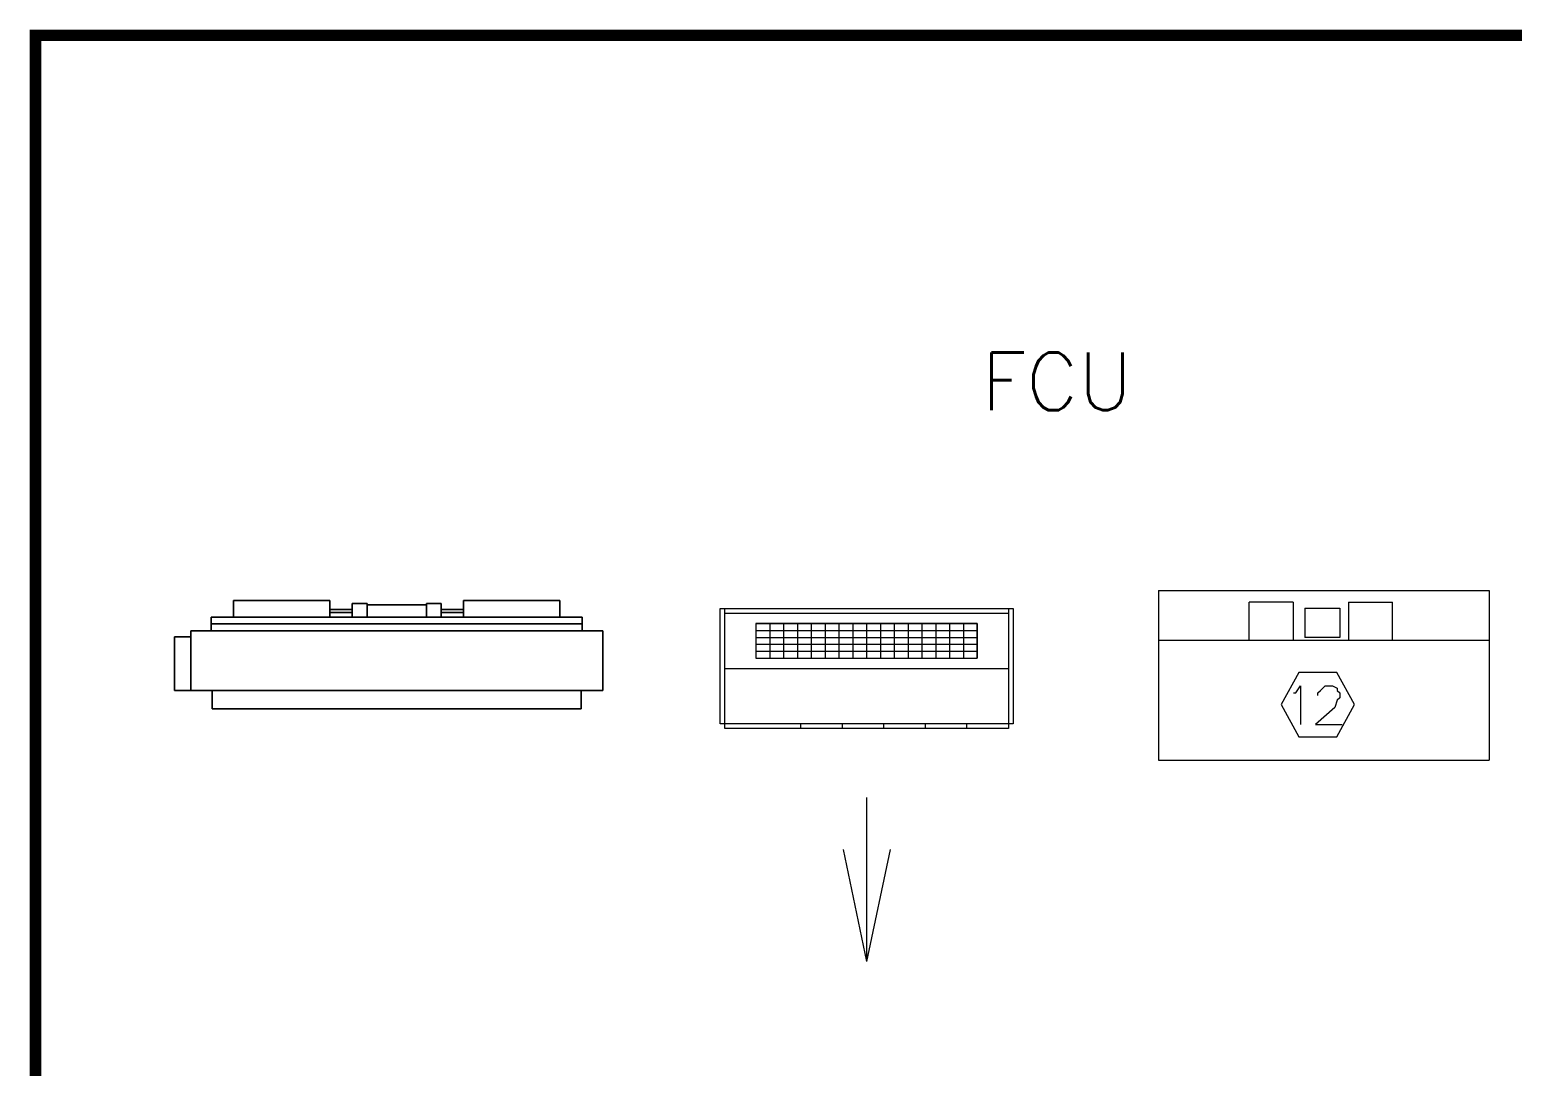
# Model space of a CAD drawing. Header units: millimetres. Extents: x -69706 to 52883, y -6882 to 68885.
# Drawn here: x 22467 to 28894, y 28831 to 33328 of the extents above; entities that cross this region are included whole.
import ezdxf

# ---------------------------------------------------------------- set-up
doc = ezdxf.new("R2010")
doc.units = ezdxf.units.MM
doc.layers.add('M-HVAC-HORIZONTAL CONCEALED FCU', color=7, linetype='Continuous', lineweight=20)
doc.layers.add('M-HVAC-HORIZONTAL EXPOSED FCU', color=7, linetype='Continuous', lineweight=20)
doc.layers.add('M-HVAC-TEXT', color=7, linetype='Continuous')
doc.styles.get("Standard").update_dxf_attribs({"font": 'arial.ttf'})

# ---------------------------------------------------------------- blocks, each defined once
blk = doc.blocks.new('Horizontal Concealed fan coil unit')
at = {"layer": 'M-HVAC-HORIZONTAL CONCEALED FCU', "color": 7}
mesh = blk.add_polyface(dxfattribs=at)
corners = [(25.8, 1786), (25.8, 1856), (258.5, 1856), (258.5, 1786)]
mesh.append_faces([[corners[k] for k in face] for face in [(0, 1, 2, 3)]], dxfattribs={"color": 7})
mesh = blk.add_polyface(dxfattribs=at)
corners = [(25.8, 1786), (25.8, 1786, 50), (25.8, 1856, 50), (25.8, 1856)]
mesh.append_faces([[corners[k] for k in face] for face in [(0, 1, 2, 3)]], dxfattribs={"color": 7})
mesh = blk.add_polyface(dxfattribs=at)
corners = [(25.8, 1856), (25.8, 1856, 50), (258.5, 1856, 50), (258.5, 1856)]
mesh.append_faces([[corners[k] for k in face] for face in [(0, 1, 2, 3)]], dxfattribs={"color": 7})
mesh = blk.add_polyface(dxfattribs=at)
corners = [(258.5, 1786), (258.5, 1786, 50), (258.5, 1856, 50), (258.5, 1856)]
mesh.append_faces([[corners[k] for k in face] for face in [(0, 1, 2, 3)]], dxfattribs={"color": 7})
mesh = blk.add_polyface(dxfattribs=at)
corners = [(0, 0, 241), (0, 1786, 241), (258.5, 1786, 241), (258.5, 0, 241)]
mesh.append_faces([[corners[k] for k in face] for face in [(0, 1, 2, 3)]], dxfattribs={"color": 7})
mesh = blk.add_polyface(dxfattribs=at)
corners = [(0, 0), (0, 1786), (258.5, 1786), (258.5, 0)]
mesh.append_faces([[corners[k] for k in face] for face in [(0, 1, 2, 3)]], dxfattribs={"color": 7})
mesh = blk.add_polyface(dxfattribs=at)
corners = [(0, 0), (0, 0, 241), (0, 1786, 241), (0, 1786)]
mesh.append_faces([[corners[k] for k in face] for face in [(0, 1, 2, 3)]], dxfattribs={"color": 7})
mesh = blk.add_polyface(dxfattribs=at)
corners = [(0, 1786), (0, 1786, 241), (258.5, 1786, 241), (258.5, 1786)]
mesh.append_faces([[corners[k] for k in face] for face in [(0, 1, 2, 3)]], dxfattribs={"color": 7})
mesh = blk.add_polyface(dxfattribs=at)
corners = [(25.8, 1786), (25.8, 1786, 50), (258.5, 1786, 50), (258.5, 1786)]
mesh.append_faces([[corners[k] for k in face] for face in [(0, 1, 2, 3)]], dxfattribs={"color": 7})
mesh = blk.add_polyface(dxfattribs=at)
corners = [(258.5, 0), (258.5, 0, 241), (258.5, 1786, 241), (258.5, 1786)]
mesh.append_faces([[corners[k] for k in face] for face in [(0, 1, 2, 3)]], dxfattribs={"color": 7})
mesh = blk.add_polyface(dxfattribs=at)
corners = [(-60, 89.3, 216.9), (-60, 1696.7, 216.9), (-30, 1696.7, 216.9), (-30, 89.3, 216.9)]
mesh.append_faces([[corners[k] for k in face] for face in [(0, 1, 2, 3)]], dxfattribs={"color": 7})
mesh = blk.add_polyface(dxfattribs=at)
corners = [(-60, 89.3, 24.1), (-60, 1696.7, 24.1), (-30, 1696.7, 24.1), (-30, 89.3, 24.1)]
mesh.append_faces([[corners[k] for k in face] for face in [(0, 1, 2, 3)]], dxfattribs={"color": 7})
mesh = blk.add_polyface(dxfattribs=at)
corners = [(-60, 89.3, 24.1), (-60, 89.3, 216.9), (-60, 1696.7, 216.9), (-60, 1696.7, 24.1)]
mesh.append_faces([[corners[k] for k in face] for face in [(0, 1, 2, 3)]], dxfattribs={"color": 7})
mesh = blk.add_polyface(dxfattribs=at)
corners = [(-60, 1696.7, 24.1), (-60, 1696.7, 216.9), (-30, 1696.7, 216.9), (-30, 1696.7, 24.1)]
mesh.append_faces([[corners[k] for k in face] for face in [(0, 1, 2, 3)]], dxfattribs={"color": 7})
mesh = blk.add_polyface(dxfattribs=at)
corners = [(-30, 89.3, 216.9), (-30, 1696.7, 216.9), (0, 1696.7, 216.9), (0, 89.3, 216.9)]
mesh.append_faces([[corners[k] for k in face] for face in [(0, 1, 2, 3)]], dxfattribs={"color": 7})
mesh = blk.add_polyface(dxfattribs=at)
corners = [(-30, 89.3, 24.1), (-30, 1696.7, 24.1), (0, 1696.7, 24.1), (0, 89.3, 24.1)]
mesh.append_faces([[corners[k] for k in face] for face in [(0, 1, 2, 3)]], dxfattribs={"color": 7})
mesh = blk.add_polyface(dxfattribs=at)
corners = [(-30, 89.3, 24.1), (-30, 89.3, 216.9), (-30, 1696.7, 216.9), (-30, 1696.7, 24.1)]
mesh.append_faces([[corners[k] for k in face] for face in [(0, 1, 2, 3)]], dxfattribs={"color": 7})
mesh = blk.add_polyface(dxfattribs=at)
corners = [(-30, 1696.7, 24.1), (-30, 1696.7, 216.9), (0, 1696.7, 216.9), (0, 1696.7, 24.1)]
mesh.append_faces([[corners[k] for k in face] for face in [(0, 1, 2, 3)]], dxfattribs={"color": 7})
mesh = blk.add_polyface(dxfattribs=at)
corners = [(-30, 89.3, 24.1), (-30, 89.3, 216.9), (-30, 1696.7, 216.9), (-30, 1696.7, 24.1)]
mesh.append_faces([[corners[k] for k in face] for face in [(0, 1, 2, 3)]], dxfattribs={"color": 7})
mesh = blk.add_polyface(dxfattribs=at)
corners = [(0, 89.3, 24.1), (0, 89.3, 216.9), (0, 1696.7, 216.9), (0, 1696.7, 24.1)]
mesh.append_faces([[corners[k] for k in face] for face in [(0, 1, 2, 3)]], dxfattribs={"color": 7})
mesh = blk.add_polyface(dxfattribs=at)
corners = [(258.5, 93, 190.5), (258.5, 1693, 190.5), (338.5, 1693, 190.5), (338.5, 93, 190.5)]
mesh.append_faces([[corners[k] for k in face] for face in [(0, 1, 2, 3)]], dxfattribs={"color": 7})
mesh = blk.add_polyface(dxfattribs=at)
corners = [(258.5, 93, 50.5), (258.5, 1693, 50.5), (338.5, 1693, 50.5), (338.5, 93, 50.5)]
mesh.append_faces([[corners[k] for k in face] for face in [(0, 1, 2, 3)]], dxfattribs={"color": 7})
mesh = blk.add_polyface(dxfattribs=at)
corners = [(258.5, 93, 50.5), (258.5, 93, 190.5), (258.5, 1693, 190.5), (258.5, 1693, 50.5)]
mesh.append_faces([[corners[k] for k in face] for face in [(0, 1, 2, 3)]], dxfattribs={"color": 7})
mesh = blk.add_polyface(dxfattribs=at)
corners = [(258.5, 1693, 50.5), (258.5, 1693, 190.5), (338.5, 1693, 190.5), (338.5, 1693, 50.5)]
mesh.append_faces([[corners[k] for k in face] for face in [(0, 1, 2, 3)]], dxfattribs={"color": 7})
mesh = blk.add_polyface(dxfattribs=at)
corners = [(338.5, 93, 50.5), (338.5, 93, 190.5), (338.5, 1693, 190.5), (338.5, 1693, 50.5)]
mesh.append_faces([[corners[k] for k in face] for face in [(0, 1, 2, 3)]], dxfattribs={"color": 7})
mesh = blk.add_polyface(dxfattribs=at)
corners = [(338.5, 93, 50.5), (338.5, 93, 190.5), (338.5, 1693, 190.5), (338.5, 1693, 50.5)]
mesh.append_faces([[corners[k] for k in face] for face in [(0, 1, 2, 3)]], dxfattribs={"color": 7})
mesh = blk.add_polyface(dxfattribs=at)
corners = [(-131.5, 1182.3, 207.3), (-131.5, 1600.3, 207.3), (-60, 1600.3, 207.3), (-60, 1182.3, 207.3)]
mesh.append_faces([[corners[k] for k in face] for face in [(0, 1, 2, 3)]], dxfattribs={"color": 7})
mesh = blk.add_polyface(dxfattribs=at)
corners = [(-131.5, 1182.3, 33.7), (-131.5, 1600.3, 33.7), (-60, 1600.3, 33.7), (-60, 1182.3, 33.7)]
mesh.append_faces([[corners[k] for k in face] for face in [(0, 1, 2, 3)]], dxfattribs={"color": 7})
mesh = blk.add_polyface(dxfattribs=at)
corners = [(-131.5, 1182.3, 33.7), (-131.5, 1182.3, 207.3), (-131.5, 1600.3, 207.3), (-131.5, 1600.3, 33.7)]
mesh.append_faces([[corners[k] for k in face] for face in [(0, 1, 2, 3)]], dxfattribs={"color": 7})
mesh = blk.add_polyface(dxfattribs=at)
corners = [(-131.5, 1600.3, 33.7), (-131.5, 1600.3, 207.3), (-60, 1600.3, 207.3), (-60, 1600.3, 33.7)]
mesh.append_faces([[corners[k] for k in face] for face in [(0, 1, 2, 3)]], dxfattribs={"color": 7})
mesh = blk.add_polyface(dxfattribs=at)
corners = [(-60, 1182.3, 33.7), (-60, 1182.3, 207.3), (-60, 1600.3, 207.3), (-60, 1600.3, 33.7)]
mesh.append_faces([[corners[k] for k in face] for face in [(0, 1, 2, 3)]], dxfattribs={"color": 7})
mesh = blk.add_polyface(dxfattribs=at)
corners = [(-131.5, 1182.3, 33.7), (-131.5, 1182.3, 207.3), (-60, 1182.3, 207.3), (-60, 1182.3, 33.7)]
mesh.append_faces([[corners[k] for k in face] for face in [(0, 1, 2, 3)]], dxfattribs={"color": 7})
mesh = blk.add_polyface(dxfattribs=at)
corners = [(-93.5, 1085.9, 133.9), (-93.5, 1182.3, 133.9), (-80.1, 1182.3, 133.9), (-80.1, 1085.9, 133.9)]
mesh.append_faces([[corners[k] for k in face] for face in [(0, 1, 2, 3)]], dxfattribs={"color": 7})
mesh = blk.add_polyface(dxfattribs=at)
corners = [(-93.5, 1085.9, 120.5), (-93.5, 1182.3, 120.5), (-80.1, 1182.3, 120.5), (-80.1, 1085.9, 120.5)]
mesh.append_faces([[corners[k] for k in face] for face in [(0, 1, 2, 3)]], dxfattribs={"color": 7})
mesh = blk.add_polyface(dxfattribs=at)
corners = [(-93.5, 1085.9, 120.5), (-93.5, 1085.9, 133.9), (-93.5, 1182.3, 133.9), (-93.5, 1182.3, 120.5)]
mesh.append_faces([[corners[k] for k in face] for face in [(0, 1, 2, 3)]], dxfattribs={"color": 7})
mesh = blk.add_polyface(dxfattribs=at)
corners = [(-93.5, 1182.3, 120.5), (-93.5, 1182.3, 133.9), (-80.1, 1182.3, 133.9), (-80.1, 1182.3, 120.5)]
mesh.append_faces([[corners[k] for k in face] for face in [(0, 1, 2, 3)]], dxfattribs={"color": 7})
mesh = blk.add_polyface(dxfattribs=at)
corners = [(-80.1, 1085.9, 120.5), (-80.1, 1085.9, 133.9), (-80.1, 1182.3, 133.9), (-80.1, 1182.3, 120.5)]
mesh.append_faces([[corners[k] for k in face] for face in [(0, 1, 2, 3)]], dxfattribs={"color": 7})
mesh = blk.add_polyface(dxfattribs=at)
corners = [(-60, 1021.6, 185.6), (-60, 1085.9, 185.6), (-119, 1085.9, 185.6), (-119, 1021.6, 185.6)]
mesh.append_faces([[corners[k] for k in face] for face in [(0, 1, 2, 3)]], dxfattribs={"color": 7})
mesh = blk.add_polyface(dxfattribs=at)
corners = [(-60, 1021.6, 55.4), (-60, 1085.9, 55.4), (-119, 1085.9, 55.4), (-119, 1021.6, 55.4)]
mesh.append_faces([[corners[k] for k in face] for face in [(0, 1, 2, 3)]], dxfattribs={"color": 7})
mesh = blk.add_polyface(dxfattribs=at)
corners = [(-119, 1021.6, 55.4), (-119, 1021.6, 185.6), (-119, 1085.9, 185.6), (-119, 1085.9, 55.4)]
mesh.append_faces([[corners[k] for k in face] for face in [(0, 1, 2, 3)]], dxfattribs={"color": 7})
mesh = blk.add_polyface(dxfattribs=at)
corners = [(-60, 1085.9, 55.4), (-60, 1085.9, 185.6), (-119, 1085.9, 185.6), (-119, 1085.9, 55.4)]
mesh.append_faces([[corners[k] for k in face] for face in [(0, 1, 2, 3)]], dxfattribs={"color": 7})
mesh = blk.add_polyface(dxfattribs=at)
corners = [(-93.5, 1085.9, 120.5), (-93.5, 1085.9, 133.9), (-80.1, 1085.9, 133.9), (-80.1, 1085.9, 120.5)]
mesh.append_faces([[corners[k] for k in face] for face in [(0, 1, 2, 3)]], dxfattribs={"color": 7})
mesh = blk.add_polyface(dxfattribs=at)
corners = [(-60, 1021.6, 55.4), (-60, 1021.6, 185.6), (-60, 1085.9, 185.6), (-60, 1085.9, 55.4)]
mesh.append_faces([[corners[k] for k in face] for face in [(0, 1, 2, 3)]], dxfattribs={"color": 7})
mesh = blk.add_polyface(dxfattribs=at)
corners = [(-60, 1021.6, 55.4), (-60, 1021.6, 185.6), (-119, 1021.6, 185.6), (-119, 1021.6, 55.4)]
mesh.append_faces([[corners[k] for k in face] for face in [(0, 1, 2, 3)]], dxfattribs={"color": 7})
mesh = blk.add_polyface(dxfattribs=at)
corners = [(-60, 764.4, 185.6), (-60, 1021.6, 185.6), (-113.6, 1021.6, 185.6), (-113.6, 764.4, 185.6)]
mesh.append_faces([[corners[k] for k in face] for face in [(0, 1, 2, 3)]], dxfattribs={"color": 7})
mesh = blk.add_polyface(dxfattribs=at)
corners = [(-60, 764.4, 55.4), (-60, 1021.6, 55.4), (-113.6, 1021.6, 55.4), (-113.6, 764.4, 55.4)]
mesh.append_faces([[corners[k] for k in face] for face in [(0, 1, 2, 3)]], dxfattribs={"color": 7})
mesh = blk.add_polyface(dxfattribs=at)
corners = [(-113.6, 764.4, 55.4), (-113.6, 764.4, 185.6), (-113.6, 1021.6, 185.6), (-113.6, 1021.6, 55.4)]
mesh.append_faces([[corners[k] for k in face] for face in [(0, 1, 2, 3)]], dxfattribs={"color": 7})
mesh = blk.add_polyface(dxfattribs=at)
corners = [(-60, 1021.6, 55.4), (-60, 1021.6, 185.6), (-113.6, 1021.6, 185.6), (-113.6, 1021.6, 55.4)]
mesh.append_faces([[corners[k] for k in face] for face in [(0, 1, 2, 3)]], dxfattribs={"color": 7})
mesh = blk.add_polyface(dxfattribs=at)
corners = [(-60, 764.4, 55.4), (-60, 764.4, 185.6), (-60, 1021.6, 185.6), (-60, 1021.6, 55.4)]
mesh.append_faces([[corners[k] for k in face] for face in [(0, 1, 2, 3)]], dxfattribs={"color": 7})
mesh = blk.add_polyface(dxfattribs=at)
corners = [(-60, 700.1, 185.6), (-60, 764.4, 185.6), (-119, 764.4, 185.6), (-119, 700.1, 185.6)]
mesh.append_faces([[corners[k] for k in face] for face in [(0, 1, 2, 3)]], dxfattribs={"color": 7})
mesh = blk.add_polyface(dxfattribs=at)
corners = [(-60, 700.1, 55.4), (-60, 764.4, 55.4), (-119, 764.4, 55.4), (-119, 700.1, 55.4)]
mesh.append_faces([[corners[k] for k in face] for face in [(0, 1, 2, 3)]], dxfattribs={"color": 7})
mesh = blk.add_polyface(dxfattribs=at)
corners = [(-119, 700.1, 55.4), (-119, 700.1, 185.6), (-119, 764.4, 185.6), (-119, 764.4, 55.4)]
mesh.append_faces([[corners[k] for k in face] for face in [(0, 1, 2, 3)]], dxfattribs={"color": 7})
mesh = blk.add_polyface(dxfattribs=at)
corners = [(-60, 764.4, 55.4), (-60, 764.4, 185.6), (-119, 764.4, 185.6), (-119, 764.4, 55.4)]
mesh.append_faces([[corners[k] for k in face] for face in [(0, 1, 2, 3)]], dxfattribs={"color": 7})
mesh = blk.add_polyface(dxfattribs=at)
corners = [(-60, 764.4, 55.4), (-60, 764.4, 185.6), (-113.6, 764.4, 185.6), (-113.6, 764.4, 55.4)]
mesh.append_faces([[corners[k] for k in face] for face in [(0, 1, 2, 3)]], dxfattribs={"color": 7})
mesh = blk.add_polyface(dxfattribs=at)
corners = [(-60, 700.1, 55.4), (-60, 700.1, 185.6), (-60, 764.4, 185.6), (-60, 764.4, 55.4)]
mesh.append_faces([[corners[k] for k in face] for face in [(0, 1, 2, 3)]], dxfattribs={"color": 7})
mesh = blk.add_polyface(dxfattribs=at)
corners = [(-60, 700.1, 55.4), (-60, 700.1, 185.6), (-119, 700.1, 185.6), (-119, 700.1, 55.4)]
mesh.append_faces([[corners[k] for k in face] for face in [(0, 1, 2, 3)]], dxfattribs={"color": 7})
mesh = blk.add_polyface(dxfattribs=at)
corners = [(-93.5, 603.7, 133.9), (-93.5, 700.1, 133.9), (-80.1, 700.1, 133.9), (-80.1, 603.7, 133.9)]
mesh.append_faces([[corners[k] for k in face] for face in [(0, 1, 2, 3)]], dxfattribs={"color": 7})
mesh = blk.add_polyface(dxfattribs=at)
corners = [(-93.5, 603.7, 120.5), (-93.5, 700.1, 120.5), (-80.1, 700.1, 120.5), (-80.1, 603.7, 120.5)]
mesh.append_faces([[corners[k] for k in face] for face in [(0, 1, 2, 3)]], dxfattribs={"color": 7})
mesh = blk.add_polyface(dxfattribs=at)
corners = [(-93.5, 603.7, 120.5), (-93.5, 603.7, 133.9), (-93.5, 700.1, 133.9), (-93.5, 700.1, 120.5)]
mesh.append_faces([[corners[k] for k in face] for face in [(0, 1, 2, 3)]], dxfattribs={"color": 7})
mesh = blk.add_polyface(dxfattribs=at)
corners = [(-93.5, 700.1, 120.5), (-93.5, 700.1, 133.9), (-80.1, 700.1, 133.9), (-80.1, 700.1, 120.5)]
mesh.append_faces([[corners[k] for k in face] for face in [(0, 1, 2, 3)]], dxfattribs={"color": 7})
mesh = blk.add_polyface(dxfattribs=at)
corners = [(-80.1, 603.7, 120.5), (-80.1, 603.7, 133.9), (-80.1, 700.1, 133.9), (-80.1, 700.1, 120.5)]
mesh.append_faces([[corners[k] for k in face] for face in [(0, 1, 2, 3)]], dxfattribs={"color": 7})
mesh = blk.add_polyface(dxfattribs=at)
corners = [(-131.5, 185.7, 207.3), (-131.5, 603.7, 207.3), (-60, 603.7, 207.3), (-60, 185.7, 207.3)]
mesh.append_faces([[corners[k] for k in face] for face in [(0, 1, 2, 3)]], dxfattribs={"color": 7})
mesh = blk.add_polyface(dxfattribs=at)
corners = [(-131.5, 185.7, 33.7), (-131.5, 603.7, 33.7), (-60, 603.7, 33.7), (-60, 185.7, 33.7)]
mesh.append_faces([[corners[k] for k in face] for face in [(0, 1, 2, 3)]], dxfattribs={"color": 7})
mesh = blk.add_polyface(dxfattribs=at)
corners = [(-131.5, 185.7, 33.7), (-131.5, 185.7, 207.3), (-131.5, 603.7, 207.3), (-131.5, 603.7, 33.7)]
mesh.append_faces([[corners[k] for k in face] for face in [(0, 1, 2, 3)]], dxfattribs={"color": 7})
mesh = blk.add_polyface(dxfattribs=at)
corners = [(-131.5, 603.7, 33.7), (-131.5, 603.7, 207.3), (-60, 603.7, 207.3), (-60, 603.7, 33.7)]
mesh.append_faces([[corners[k] for k in face] for face in [(0, 1, 2, 3)]], dxfattribs={"color": 7})
mesh = blk.add_polyface(dxfattribs=at)
corners = [(-93.5, 603.7, 120.5), (-93.5, 603.7, 133.9), (-80.1, 603.7, 133.9), (-80.1, 603.7, 120.5)]
mesh.append_faces([[corners[k] for k in face] for face in [(0, 1, 2, 3)]], dxfattribs={"color": 7})
mesh = blk.add_polyface(dxfattribs=at)
corners = [(-60, 185.7, 33.7), (-60, 185.7, 207.3), (-60, 603.7, 207.3), (-60, 603.7, 33.7)]
mesh.append_faces([[corners[k] for k in face] for face in [(0, 1, 2, 3)]], dxfattribs={"color": 7})
mesh = blk.add_polyface(dxfattribs=at)
corners = [(-131.5, 185.7, 33.7), (-131.5, 185.7, 207.3), (-60, 185.7, 207.3), (-60, 185.7, 33.7)]
mesh.append_faces([[corners[k] for k in face] for face in [(0, 1, 2, 3)]], dxfattribs={"color": 7})
mesh = blk.add_polyface(dxfattribs=at)
corners = [(-60, 89.3, 24.1), (-60, 89.3, 216.9), (-30, 89.3, 216.9), (-30, 89.3, 24.1)]
mesh.append_faces([[corners[k] for k in face] for face in [(0, 1, 2, 3)]], dxfattribs={"color": 7})
mesh = blk.add_polyface(dxfattribs=at)
corners = [(-30, 89.3, 24.1), (-30, 89.3, 216.9), (0, 89.3, 216.9), (0, 89.3, 24.1)]
mesh.append_faces([[corners[k] for k in face] for face in [(0, 1, 2, 3)]], dxfattribs={"color": 7})
mesh = blk.add_polyface(dxfattribs=at)
corners = [(258.5, 93, 50.5), (258.5, 93, 190.5), (338.5, 93, 190.5), (338.5, 93, 50.5)]
mesh.append_faces([[corners[k] for k in face] for face in [(0, 1, 2, 3)]], dxfattribs={"color": 7})
mesh = blk.add_polyface(dxfattribs=at)
corners = [(0, 0), (0, 0, 241), (258.5, 0, 241), (258.5, 0)]
mesh.append_faces([[corners[k] for k in face] for face in [(0, 1, 2, 3)]], dxfattribs={"color": 7})
blk = doc.blocks.new('Horizontal Exposed fan coil unit')
at = {"layer": 'M-HVAC-HORIZONTAL EXPOSED FCU', "color": 3}
for p, q in [((20, 520), (20, 0)), ((1250, 0), (1250, 520)), ((1250, 500), (20, 500)), ((155, 455.2), (155, 304.8)), ((1115, 455.2), (155, 455.2)), ((215, 455.2), (215, 304.8)), ((275, 455.2), (275, 304.8)), ((335, 455.2), (335, 304.8)), ((395, 455.2), (395, 304.8)), ((455, 455.2), (455, 304.8)), ((515, 455.2), (515, 304.8)), ((575, 455.2), (575, 304.8)), ((635, 455.2), (635, 304.8)), ((695, 455.2), (695, 304.8)), ((755, 455.2), (755, 304.8)), ((815, 455.2), (815, 304.8)), ((875, 455.2), (875, 304.8)), ((935, 455.2), (935, 304.8)), ((995, 455.2), (995, 304.8)), ((1055, 455.2), (1055, 304.8)), ((1115, 455.2), (1115, 304.8)), ((1115, 425.2), (155, 425.2)), ((1115, 395.2), (155, 395.2)), ((1115, 365.2), (155, 365.2)), ((1115, 335.2), (155, 335.2)), ((1250, 260), (20, 260)), ((20, 0), (1250, 0)), ((200, 0), (200, 20)), ((380, 0), (380, 20)), ((560, 0), (560, 20)), ((740, 0), (740, 20)), ((920, 0), (920, 20)), ((635, -300.1), (635, -1010.2)), ((533.2, -525.6), (635, -1010.2)), ((736.8, -525.6), (635, -1010.2))]:
    blk.add_line(p, q, dxfattribs=at)
for points in [[(1270, 520), (0, 520), (0, 20), (1270, 20)], [(1115, 304.8), (155, 304.8), (155, 455.2), (1115, 455.2)]]:
    blk.add_lwpolyline(points, close=True, dxfattribs=at)
blk = doc.blocks.new('FCU 裸露式 TSMC')
at = {"color": 22, "lineweight": 0, "true_color": 0xdd3700}
for points in [[(-691.4, 494.8), (742.1, 494.8)], [(-691.4, 494.8), (-691.4, -241)], [(742.1, 494.8), (742.1, -241)], [(-107.8, 444), (-298.1, 444)], [(-298.1, 279.1), (-298.1, 444)], [(-107.8, 444), (-107.8, 279.1)], [(-57.1, 418.6), (95.1, 418.6)], [(-57.1, 418.6), (-57.1, 291.8)], [(95.1, 418.6), (95.1, 291.8)], [(133.2, 444), (323.5, 444)], [(133.2, 444), (133.2, 279.1)], [(323.5, 279.1), (323.5, 444)], [(-691.4, 279.1), (742.1, 279.1)], [(95.1, 291.8), (-57.1, 291.8)], [(-691.4, -241), (742.1, -241)]]:
    blk.add_lwpolyline(points, dxfattribs=at)
at = {"color": 5, "lineweight": 0, "true_color": 0x0000ff}
blk.add_lwpolyline([(158.6, 0), (82.5, 139.5), (-82.5, 139.5), (-158.6, 0), (-82.5, -139.5), (82.5, -139.5)], close=True, dxfattribs=at)
at = {"color": 5, "lineweight": 0, "true_color": 0x0000ff, "elevation": -1.4}
for points in [[(-106.1, 50.7), (-95.7, 50.7), (-74.7, 82.2), (-74.7, -85.5)], [(0.2, 40.2), (0.2, 50.7), (10.6, 61.2), (21.1, 71.7), (31.6, 82.2), (63, 82.2), (84, 71.7), (84, 61.2), (94.5, 50.7), (94.5, 29.8), (84, 19.3), (73.5, -12.1), (-10.3, -85.5), (105, -85.5)]]:
    blk.add_lwpolyline(points, dxfattribs=at)

msp = doc.modelspace()

# ---------------------------------------------------------------- linework, layer by layer
at = {"const_width": 50}
msp.add_lwpolyline([(22492.226, 33302.653), (34225.525, 33302.653), (34225.525, 12230.828), (22492.226, 12230.828)], close=True, dxfattribs=at)

# ---------------------------------------------------------------- block references
msp.add_blockref('FCU 裸露式 TSMC', (28051.35, 30400.005, 8.146))
at = {"layer": 'M-HVAC-HORIZONTAL CONCEALED FCU', "xscale": -1, "rotation": 90}
msp.add_blockref('Horizontal Concealed fan coil unit', (24951.175, 30719.882, -15.954), dxfattribs=at)
at = {"layer": 'M-HVAC-HORIZONTAL EXPOSED FCU', "xscale": -1}
msp.add_blockref('Horizontal Exposed fan coil unit', (26730.109, 30296.732, 8.146), dxfattribs=at)

# ---------------------------------------------------------------- texts
at = {"layer": 'M-HVAC-TEXT', "extrusion": (9.56038e-16, 2.11289e-08, 1), "insert": (26920.951, 31676.928), "char_height": 250, "width": 2556.23672, "attachment_point": 8, "text_direction": (1, 1e-06, 0)}
msp.add_mtext('{\\Fromans|c136;FCU}', dxfattribs=at)

doc.saveas('drawing.dxf')
